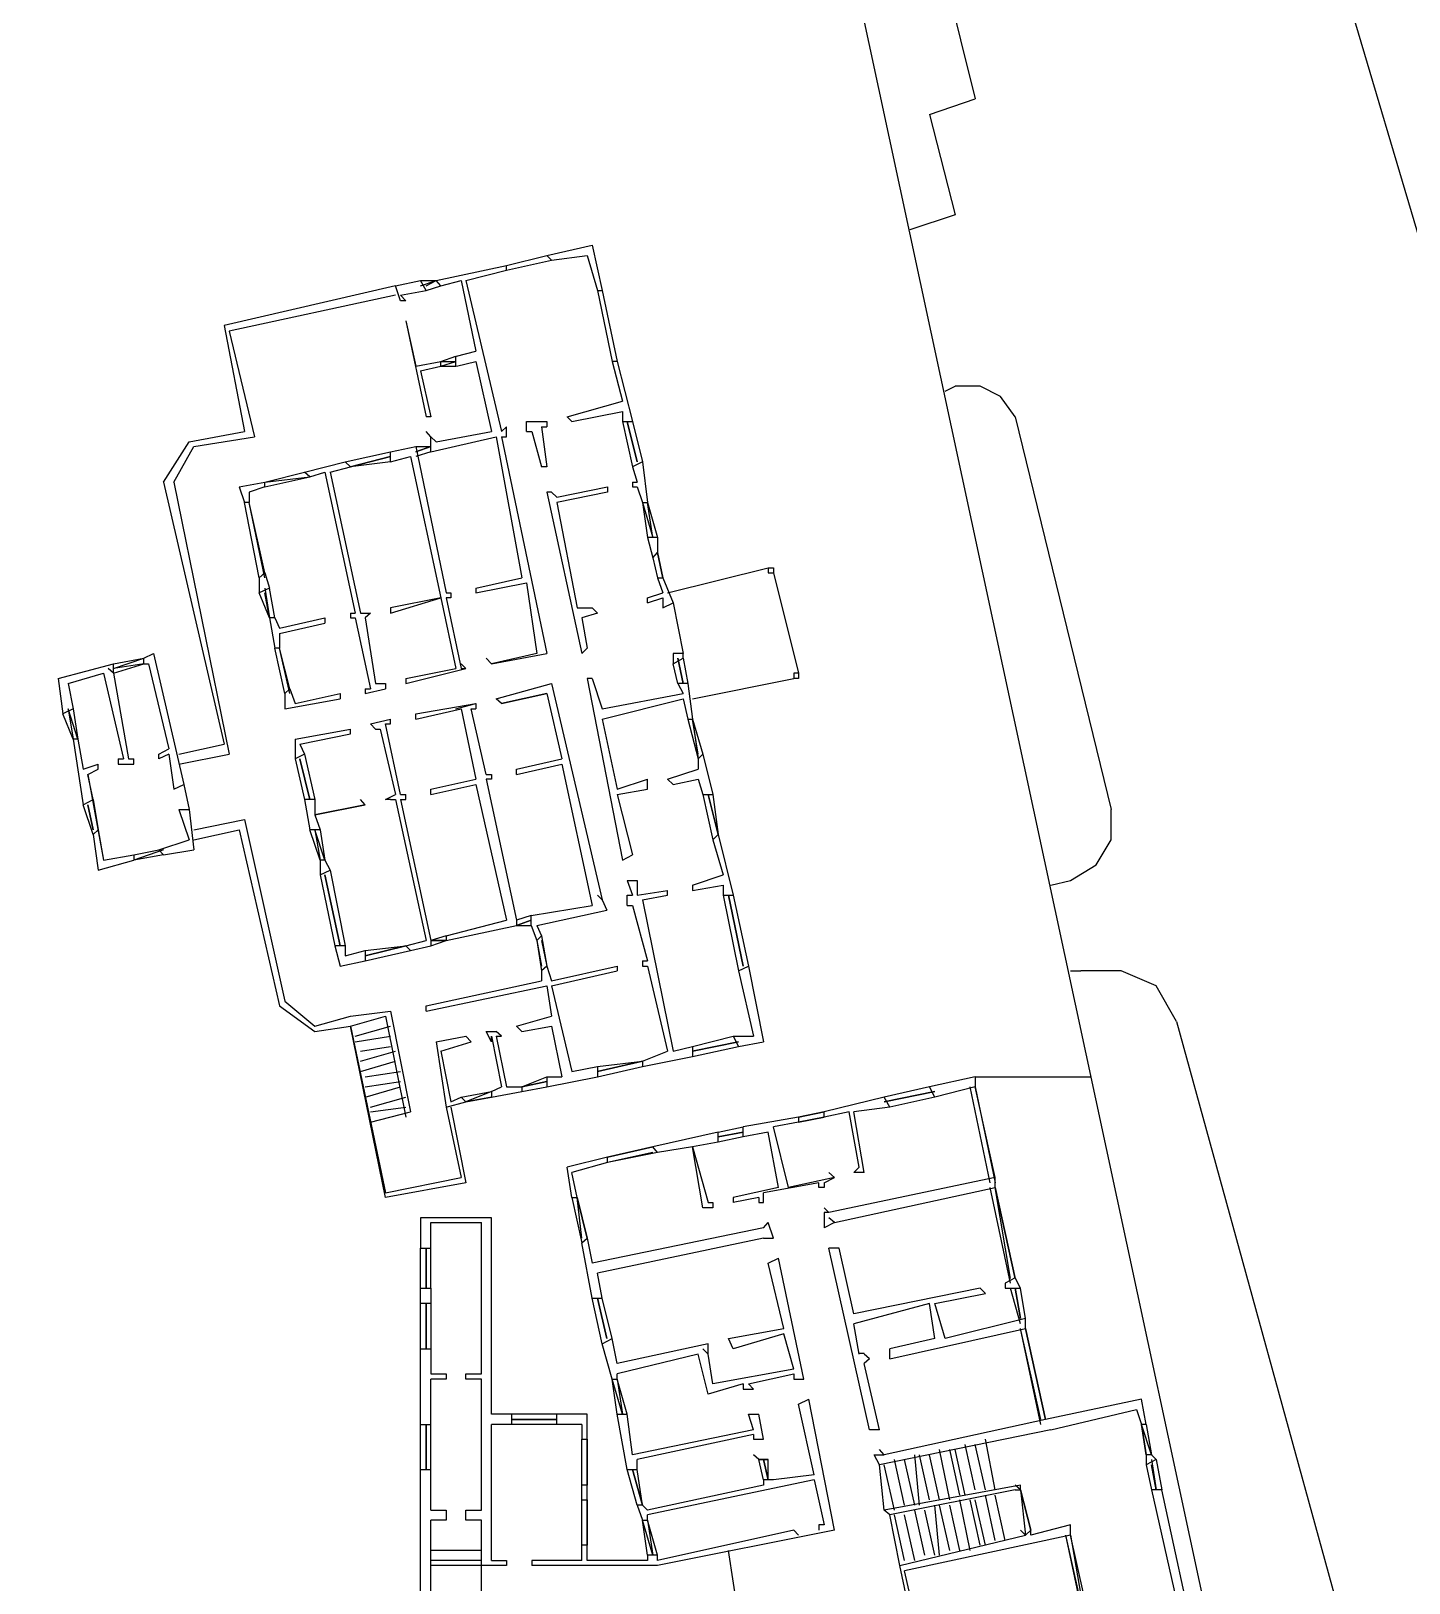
# Model space of a CAD drawing. Header units: millimetres. Extents: x -518.8 to -461.2, y 3.5 to 44.2.
# Drawn here: x -475.185 to -473.444, y 14.613 to 16.574 of the extents above; entities that cross this region are included whole.
import ezdxf

# ---------------------------------------------------------------- set-up
doc = ezdxf.new("R2010")
doc.units = ezdxf.units.MM
doc.header["$MEASUREMENT"] = 0
doc.layers.add('8', color=8, linetype='Continuous')

msp = doc.modelspace()

# ---------------------------------------------------------------- linework, layer by layer
at = {"layer": '8'}
for points in [[(-474.1196, 18.633), (-472.7188, 13.9097)], [(-480.8421, 15.7112), (-474.291, 17.6909), (-474.291, 17.6909), (-473.9918, 16.4879)], [(-480.8354, 15.6729), (-474.3489, 17.5954), (-474.3489, 17.5954), (-473.5782, 14.0052)], [(-474.0496, 16.4684), (-473.9918, 16.4879)], [(-474.0496, 16.4684), (-474.0173, 16.3413), (-474.0173, 16.3413), (-474.0745, 16.3225)], [(-474.5331, 16.2902), (-474.476, 16.303)], [(-474.476, 16.303), (-474.4632, 16.2458)], [(-474.673, 16.2586), (-474.5842, 16.2774)], [(-474.6354, 16.2586), (-474.5842, 16.2714), (-474.5842, 16.2714), (-474.5842, 16.2774)], [(-474.5842, 16.2774), (-474.5331, 16.2902)], [(-474.5842, 16.2774), (-474.5331, 16.2902)], [(-474.5842, 16.2714), (-474.5271, 16.2842)], [(-474.5842, 16.2714), (-474.5271, 16.2842)], [(-474.5271, 16.2842), (-474.5331, 16.2902)], [(-474.5271, 16.2842), (-474.482, 16.2902)], [(-474.482, 16.2902), (-474.4692, 16.2458), (-474.4692, 16.2458), (-474.4632, 16.2458), (-474.4632, 16.2458), (-474.4444, 16.1563), (-474.4444, 16.1563), (-474.4504, 16.1563)], [(-474.7241, 16.2518), (-474.6925, 16.2586)], [(-474.6925, 16.2518), (-474.673, 16.2586)], [(-474.6925, 16.2586), (-474.673, 16.2586)], [(-474.6857, 16.2458), (-474.6925, 16.2586)], [(-474.6857, 16.2518), (-474.673, 16.2586)], [(-474.6669, 16.2518), (-474.673, 16.2586)], [(-474.6669, 16.2518), (-474.6414, 16.2586)], [(-474.6414, 16.2586), (-474.6226, 16.1691)], [(-474.6354, 16.2586), (-474.5902, 16.0676)], [(-474.7181, 16.233), (-474.7241, 16.2518), (-474.7241, 16.2518), (-474.9406, 16.2015)], [(-474.7241, 16.2398), (-474.9346, 16.1947)], [(-474.7181, 16.2398), (-474.6857, 16.2458)], [(-474.7181, 16.2398), (-474.7113, 16.233)], [(-474.6857, 16.2458), (-474.6669, 16.2518)], [(-474.4692, 16.2458), (-474.4504, 16.1563)], [(-474.4692, 16.2458), (-474.4504, 16.1563)], [(-474.4632, 16.2458), (-474.4444, 16.1563)], [(-474.7113, 16.233), (-474.7181, 16.233)], [(-474.9406, 16.2015), (-474.9151, 16.0676)], [(-474.9346, 16.1947), (-474.9023, 16.0609)], [(-474.7113, 16.2075), (-474.6857, 16.0864)], [(-474.7113, 16.2075), (-474.7113, 16.2075), (-474.7113, 16.2075), (-474.6985, 16.1503)], [(-474.6985, 16.1503), (-474.6669, 16.1563)], [(-474.6669, 16.1563), (-474.6481, 16.1631)], [(-474.6669, 16.1503), (-474.6481, 16.1563)], [(-474.6669, 16.1563), (-474.6481, 16.1563)], [(-474.6669, 16.1503), (-474.6669, 16.1563)], [(-474.6481, 16.1503), (-474.6481, 16.1631)], [(-474.6474, 16.1631), (-474.6226, 16.1691)], [(-474.6474, 16.1503), (-474.6226, 16.1563)], [(-474.6226, 16.1563), (-474.603, 16.0676)], [(-474.4504, 16.1563), (-474.4376, 16.106)], [(-474.4444, 16.1563), (-474.4248, 16.0804)], [(-474.6925, 16.1443), (-474.6669, 16.1503)], [(-474.6925, 16.1443), (-474.6797, 16.0864)], [(-474.6669, 16.1503), (-474.6481, 16.1503)], [(-474.0301, 16.1188), (-474.0173, 16.1248)], [(-473.9414, 16.0864), (-473.9602, 16.112), (-473.9857, 16.1248), (-474.0173, 16.1248)], [(-474.5075, 16.0864), (-474.4376, 16.106)], [(-474.6797, 16.0864), (-474.6857, 16.0864)], [(-474.5587, 16.0804), (-474.5331, 16.0804)], [(-474.5587, 16.0676), (-474.5587, 16.0804)], [(-474.5331, 16.0804), (-474.5331, 16.0736)], [(-474.5075, 16.0864), (-474.5015, 16.0804)], [(-474.5015, 16.0804), (-474.4376, 16.0932)], [(-474.4376, 16.0932), (-474.4376, 16.0804)], [(-474.4376, 16.0804), (-474.4248, 16.0233)], [(-474.4376, 16.0804), (-474.4248, 16.0804)], [(-474.4316, 16.0804), (-474.4188, 16.0293), (-474.4188, 16.0293), (-474.4316, 16.0804)], [(-474.4248, 16.0804), (-474.4121, 16.0293)], [(-473.9414, 16.0864), (-473.8203, 15.5902)], [(-475.0173, 16.0037), (-474.985, 16.0548), (-474.985, 16.0548), (-474.9151, 16.0676)], [(-475.0045, 16.0037), (-474.979, 16.0488), (-474.979, 16.0488), (-474.9023, 16.0609)], [(-474.6797, 16.0609), (-474.6857, 16.0676)], [(-474.6797, 16.0421), (-474.6797, 16.0609), (-474.6797, 16.0609), (-474.673, 16.0548)], [(-474.6797, 16.0421), (-474.597, 16.0609)], [(-474.673, 16.0548), (-474.603, 16.0676)], [(-474.597, 16.0609), (-474.5647, 15.8827)], [(-474.5902, 16.0676), (-474.5842, 16.0736)], [(-474.5902, 16.0609), (-474.5331, 15.7872)], [(-474.5902, 16.0609), (-474.5842, 16.0609)], [(-474.5842, 16.0609), (-474.5842, 16.0736)], [(-474.5587, 16.0676), (-474.5519, 16.0676), (-474.5399, 16.0233)], [(-474.5399, 16.0736), (-474.5331, 16.0736)], [(-474.5399, 16.0736), (-474.5331, 16.0233)], [(-474.788, 16.0293), (-474.7308, 16.0421)], [(-474.7308, 16.0421), (-474.6985, 16.0488)], [(-474.7308, 16.0293), (-474.7308, 16.0421)], [(-474.6985, 16.0488), (-474.6602, 15.8639)], [(-474.6985, 16.0421), (-474.6797, 16.0488), (-474.6985, 16.0421)], [(-474.6985, 16.0488), (-474.6797, 16.0488)], [(-474.6797, 16.0421), (-474.6985, 16.036)], [(-474.8391, 16.0165), (-474.788, 16.0293)], [(-474.8068, 16.0165), (-474.7812, 16.0233)], [(-474.7812, 16.0233), (-474.788, 16.0293)], [(-474.7308, 16.036), (-474.7812, 16.0233)], [(-474.7812, 16.0233), (-474.7308, 16.036)], [(-474.7308, 16.0293), (-474.7812, 16.0233)], [(-474.7308, 16.0293), (-474.7053, 16.036)], [(-474.7053, 16.036), (-474.6669, 15.8578)], [(-474.5331, 16.0233), (-474.5399, 16.0233)], [(-474.4121, 16.0293), (-474.4248, 16.0233), (-474.4248, 16.0233), (-474.4188, 16.0037)], [(-474.4121, 16.0293), (-474.406, 15.9782)], [(-475.0173, 16.0037), (-474.9406, 15.6729)], [(-475.0045, 16.0037), (-474.9346, 15.6601)], [(-474.9218, 15.9977), (-474.8895, 16.0037)], [(-474.8895, 16.0037), (-474.8391, 16.0165)], [(-474.8895, 16.0037), (-474.8391, 16.0165)], [(-474.8895, 16.0037), (-474.8324, 16.0105)], [(-474.8895, 15.9977), (-474.8324, 16.0105)], [(-474.8895, 15.9977), (-474.8895, 16.0037)], [(-474.8324, 16.0105), (-474.8391, 16.0165)], [(-474.8324, 16.0105), (-474.8136, 16.0165)], [(-474.8136, 16.0165), (-474.7752, 15.8383)], [(-474.8068, 16.0165), (-474.7684, 15.8383)], [(-474.4248, 16.0037), (-474.4188, 16.0037)], [(-474.4248, 16.0037), (-474.4248, 15.9977)], [(-474.9218, 15.9977), (-474.9151, 15.9782)], [(-474.8895, 15.9977), (-474.909, 15.9909), (-474.909, 15.9909), (-474.909, 15.9782)], [(-474.5331, 15.9909), (-474.4887, 15.7872)], [(-474.5271, 15.9909), (-474.5331, 15.9909)], [(-474.5271, 15.9909), (-474.5203, 15.9849)], [(-474.5203, 15.9849), (-474.4564, 15.9977)], [(-474.4564, 15.9909), (-474.5203, 15.9782), (-474.5203, 15.9782), (-474.4948, 15.8451)], [(-474.4564, 15.9977), (-474.4564, 15.9909)], [(-474.4248, 15.9977), (-474.4188, 15.9977)], [(-474.4188, 15.9977), (-474.4121, 15.9782)], [(-474.8963, 15.8827), (-474.9151, 15.9782)], [(-474.8963, 15.8827), (-474.9151, 15.9782)], [(-474.909, 15.9782), (-474.9151, 15.9782)], [(-474.8895, 15.8827), (-474.909, 15.9782)], [(-474.8895, 15.8894), (-474.909, 15.9782)], [(-474.4121, 15.9782), (-474.3993, 15.9338), (-474.3993, 15.9338), (-474.406, 15.9782)], [(-474.4121, 15.9782), (-474.406, 15.9338)], [(-474.4121, 15.9782), (-474.406, 15.9782), (-474.406, 15.9782), (-474.3933, 15.9338), (-474.3933, 15.9338), (-474.406, 15.9338)], [(-474.406, 15.9338), (-474.3993, 15.9082)], [(-474.3933, 15.9338), (-474.3933, 15.915)], [(-474.3993, 15.9082), (-474.3933, 15.915)], [(-474.3993, 15.9082), (-474.3933, 15.8827)], [(-474.3933, 15.915), (-474.3865, 15.8827), (-474.3865, 15.8827), (-474.3933, 15.915)], [(-474.3933, 15.915), (-474.3865, 15.8827), (-474.3737, 15.8511)], [(-474.8895, 15.8894), (-474.8963, 15.8827)], [(-474.8963, 15.8827), (-474.8963, 15.8639)], [(-474.8895, 15.8894), (-474.8835, 15.8699)], [(-474.6226, 15.8699), (-474.5647, 15.8827)], [(-474.3933, 15.8827), (-474.3865, 15.8639)], [(-474.3933, 15.8827), (-474.3865, 15.8827)], [(-474.3805, 15.8639), (-474.2534, 15.8954), (-474.2534, 15.8954), (-474.2534, 15.8894), (-474.2534, 15.8894), (-474.2466, 15.8894), (-474.2466, 15.8894), (-474.2151, 15.7624)], [(-474.2534, 15.8954), (-474.2466, 15.8954), (-474.2466, 15.8894)], [(-474.8895, 15.8699), (-474.8835, 15.8323), (-474.8835, 15.8323), (-474.8963, 15.8639)], [(-474.8835, 15.8699), (-474.8963, 15.8639)], [(-474.8835, 15.8323), (-474.8895, 15.8639)], [(-474.8767, 15.8323), (-474.8835, 15.8699)], [(-474.6602, 15.8639), (-474.6542, 15.8639)], [(-474.6542, 15.8639), (-474.6542, 15.8578)], [(-474.6226, 15.8639), (-474.5587, 15.8766)], [(-474.6226, 15.8699), (-474.6226, 15.8639)], [(-474.5587, 15.8766), (-474.5459, 15.7872)], [(-474.406, 15.8578), (-474.3865, 15.8639)], [(-474.7308, 15.8383), (-474.6669, 15.8578), (-474.6669, 15.8578), (-474.7308, 15.8451), (-474.7308, 15.8451), (-474.7308, 15.8383)], [(-474.6669, 15.8578), (-474.6481, 15.7684)], [(-474.6542, 15.8578), (-474.6602, 15.8578), (-474.6602, 15.8578), (-474.6414, 15.7684), (-474.6414, 15.7684), (-474.6354, 15.7684)], [(-474.4948, 15.8451), (-474.476, 15.8451)], [(-474.4692, 15.8383), (-474.476, 15.8451)], [(-474.406, 15.8511), (-474.3865, 15.8578)], [(-474.406, 15.8511), (-474.406, 15.8578)], [(-474.3865, 15.8578), (-474.3865, 15.8451)], [(-474.3865, 15.8451), (-474.3737, 15.8511)], [(-474.3737, 15.8511), (-474.3609, 15.7872)], [(-474.8835, 15.8323), (-474.8767, 15.7939)], [(-474.8767, 15.8323), (-474.8835, 15.8323)], [(-474.8767, 15.8323), (-474.8707, 15.8195)], [(-474.8707, 15.8195), (-474.8136, 15.8323)], [(-474.8707, 15.8127), (-474.8136, 15.8255)], [(-474.8136, 15.8323), (-474.8136, 15.8255)], [(-474.7812, 15.8383), (-474.7752, 15.8383)], [(-474.7812, 15.8383), (-474.7812, 15.8323), (-474.7812, 15.8323), (-474.7752, 15.8323)], [(-474.7752, 15.8323), (-474.7557, 15.7428)], [(-474.7684, 15.8383), (-474.7624, 15.8383)], [(-474.7624, 15.8383), (-474.7557, 15.8383)], [(-474.7557, 15.8383), (-474.7624, 15.8323), (-474.7624, 15.8323), (-474.7496, 15.7496)], [(-474.4692, 15.8383), (-474.4887, 15.8323), (-474.4887, 15.8323), (-474.482, 15.7939)], [(-474.8707, 15.8127), (-474.8707, 15.7939)], [(-475.0805, 15.7744), (-475.0421, 15.7812), (-475.0421, 15.7812), (-475.0301, 15.7872)], [(-475.0301, 15.7872), (-474.9918, 15.6218)], [(-474.8639, 15.7368), (-474.8767, 15.7939)], [(-474.8639, 15.7368), (-474.8767, 15.7939)], [(-474.8707, 15.7939), (-474.8767, 15.7939)], [(-474.8579, 15.7428), (-474.8707, 15.7939)], [(-474.8579, 15.7368), (-474.8707, 15.7939)], [(-474.5459, 15.7872), (-474.603, 15.7744), (-474.603, 15.7744), (-474.5331, 15.7872)], [(-474.482, 15.7939), (-474.4887, 15.7872)], [(-474.3609, 15.7812), (-474.3549, 15.7496), (-474.3549, 15.7496), (-474.3677, 15.7496), (-474.3737, 15.7744), (-474.3737, 15.7744), (-474.3609, 15.7812), (-474.3609, 15.7812), (-474.3609, 15.7872)], [(-474.3609, 15.7872), (-474.3737, 15.7872), (-474.3737, 15.7872), (-474.3737, 15.7744)], [(-475.1504, 15.7556), (-475.0805, 15.7744)], [(-475.0805, 15.7624), (-475.0872, 15.7684)], [(-475.0805, 15.7624), (-475.0421, 15.7744), (-475.0421, 15.7744), (-475.0805, 15.7684), (-475.0421, 15.7812)], [(-475.0805, 15.7624), (-475.0805, 15.7744)], [(-475.0421, 15.7744), (-475.0421, 15.7812)], [(-475.0421, 15.7744), (-475.0361, 15.7744)], [(-475.0361, 15.7744), (-475.0105, 15.6669)], [(-474.7113, 15.7496), (-474.6354, 15.7684)], [(-474.7113, 15.7556), (-474.6481, 15.7684)], [(-474.6354, 15.7684), (-474.6414, 15.7744)], [(-474.603, 15.7744), (-474.6098, 15.7812)], [(-474.3677, 15.7812), (-474.3609, 15.7496), (-474.3609, 15.7496), (-474.3677, 15.7812)], [(-475.1504, 15.7556), (-475.1444, 15.7112)], [(-475.1376, 15.7496), (-475.0933, 15.7624)], [(-475.1376, 15.7496), (-475.1316, 15.7172)], [(-475.0933, 15.7624), (-475.0677, 15.6541)], [(-475.0805, 15.7624), (-475.0617, 15.6541)], [(-474.7496, 15.7496), (-474.7369, 15.7496)], [(-474.7369, 15.7496), (-474.7369, 15.7428)], [(-474.7113, 15.7556), (-474.7113, 15.7496)], [(-474.597, 15.73), (-474.5271, 15.7496), (-474.4632, 15.4759)], [(-474.482, 15.7556), (-474.4376, 15.5263)], [(-474.476, 15.7556), (-474.482, 15.7556)], [(-474.476, 15.7556), (-474.4632, 15.7172)], [(-474.3677, 15.7496), (-474.3609, 15.7368)], [(-474.3549, 15.7496), (-474.3489, 15.7045)], [(-474.3489, 15.73), (-474.2211, 15.7556)], [(-474.2151, 15.7624), (-474.2151, 15.7556), (-474.2151, 15.7556), (-474.2211, 15.7556)], [(-474.2151, 15.7624), (-474.2211, 15.7624), (-474.2211, 15.7624), (-474.2211, 15.7556)], [(-474.8579, 15.7428), (-474.8639, 15.7368), (-474.8639, 15.7368), (-474.8639, 15.7172)], [(-474.8639, 15.7172), (-474.794, 15.73)], [(-474.8579, 15.7428), (-474.8511, 15.724)], [(-474.8511, 15.724), (-474.794, 15.7368)], [(-474.794, 15.7368), (-474.794, 15.73)], [(-474.7624, 15.7428), (-474.7624, 15.7368), (-474.7624, 15.7368), (-474.7369, 15.7428)], [(-474.7624, 15.7428), (-474.7557, 15.7428)], [(-474.6985, 15.7112), (-474.6226, 15.724)], [(-474.6481, 15.7172), (-474.6226, 15.724), (-474.6226, 15.724), (-474.6226, 15.7172)], [(-474.5902, 15.724), (-474.597, 15.73)], [(-474.5902, 15.724), (-474.5331, 15.7368), (-474.5331, 15.7368), (-474.5902, 15.724)], [(-474.5331, 15.7368), (-474.5143, 15.6541)], [(-474.4632, 15.7172), (-474.3609, 15.7368)], [(-474.4632, 15.7045), (-474.3609, 15.73)], [(-474.3609, 15.73), (-474.3549, 15.7045)], [(-475.1316, 15.7172), (-475.1256, 15.6789), (-475.1256, 15.6789), (-475.1376, 15.7172), (-475.1316, 15.6789), (-475.1316, 15.6789), (-475.1444, 15.7112)], [(-475.1316, 15.7172), (-475.1444, 15.7112)], [(-474.7557, 15.6985), (-474.7308, 15.7045)], [(-474.7308, 15.6985), (-474.7308, 15.7045)], [(-474.6985, 15.7045), (-474.6414, 15.7172)], [(-474.6985, 15.7045), (-474.6985, 15.7112)], [(-474.6414, 15.7172), (-474.6226, 15.6285)], [(-474.6286, 15.7172), (-474.6226, 15.7172)], [(-474.6098, 15.6345), (-474.6286, 15.7172), (-474.6286, 15.7172), (-474.6226, 15.7172)], [(-474.4632, 15.7045), (-474.4444, 15.6157)], [(-474.3549, 15.7045), (-474.3421, 15.6541)], [(-474.3549, 15.7045), (-474.3489, 15.7045)], [(-474.3421, 15.6601), (-474.3489, 15.7045), (-474.3489, 15.7045), (-474.3361, 15.6601)], [(-474.3489, 15.7045), (-474.3421, 15.6541), (-474.3421, 15.6413)], [(-474.8511, 15.6789), (-474.7812, 15.6917)], [(-474.8451, 15.6729), (-474.7812, 15.6857)], [(-474.7812, 15.6857), (-474.7812, 15.6917)], [(-474.7496, 15.6917), (-474.7557, 15.6985)], [(-474.7496, 15.6917), (-474.7436, 15.6917)], [(-474.7436, 15.6917), (-474.7241, 15.609)], [(-474.7181, 15.609), (-474.7369, 15.6985), (-474.7369, 15.6985), (-474.7308, 15.6985)], [(-475.1256, 15.6789), (-475.1316, 15.6789), (-475.1316, 15.6789), (-475.1188, 15.5962)], [(-475.1256, 15.6789), (-475.1188, 15.6413)], [(-475.0105, 15.6601), (-475.0233, 15.6541), (-475.0233, 15.6541), (-475.0233, 15.6601), (-475.0233, 15.6601), (-475.0105, 15.6669)], [(-474.9978, 15.6601), (-474.9406, 15.6729)], [(-474.8511, 15.6789), (-474.8511, 15.6541)], [(-474.8451, 15.6729), (-474.8391, 15.6601)], [(-475.1188, 15.6413), (-475.1, 15.6473)], [(-475.1, 15.6413), (-475.1, 15.6473)], [(-475.0745, 15.6541), (-475.0677, 15.6541)], [(-475.0745, 15.6541), (-475.0745, 15.6473), (-475.0745, 15.6473), (-475.0549, 15.6473)], [(-475.0617, 15.6541), (-475.0549, 15.6541)], [(-475.0549, 15.6473), (-475.0549, 15.6541)], [(-475.0105, 15.6601), (-475.0045, 15.6157)], [(-474.9978, 15.6473), (-474.9346, 15.6601)], [(-474.8391, 15.6601), (-474.8511, 15.6541)], [(-474.8511, 15.6541), (-474.8391, 15.603)], [(-474.8451, 15.6541), (-474.8324, 15.603), (-474.8324, 15.603), (-474.8451, 15.6541)], [(-474.8391, 15.6601), (-474.8263, 15.603), (-474.8263, 15.5834)], [(-474.5714, 15.6413), (-474.5143, 15.6541)], [(-474.5714, 15.6345), (-474.5143, 15.6473)], [(-474.5143, 15.6473), (-474.476, 15.4691)], [(-474.3421, 15.6541), (-474.3361, 15.6601)], [(-474.3361, 15.6601), (-474.3233, 15.609)], [(-475.106, 15.603), (-475.1128, 15.6345), (-475.1128, 15.6345), (-475.1, 15.6413)], [(-475.1128, 15.6345), (-475.0933, 15.5263)], [(-474.6797, 15.6157), (-474.6226, 15.6285)], [(-474.6098, 15.6345), (-474.603, 15.6345), (-474.603, 15.6345), (-474.603, 15.6285), (-474.603, 15.6285), (-474.6098, 15.6285)], [(-474.6098, 15.6285), (-474.5714, 15.4503)], [(-474.5714, 15.6345), (-474.5714, 15.6413)], [(-474.4444, 15.6157), (-474.406, 15.6285)], [(-474.406, 15.6157), (-474.406, 15.6285)], [(-474.3805, 15.6285), (-474.3421, 15.6413)], [(-474.3737, 15.6218), (-474.3805, 15.6285)], [(-474.3737, 15.6218), (-474.3421, 15.6285), (-474.3361, 15.609)], [(-475.0045, 15.6157), (-474.9918, 15.6218)], [(-474.9918, 15.6218), (-474.985, 15.5902)], [(-474.7369, 15.603), (-474.7241, 15.609)], [(-474.7181, 15.609), (-474.7113, 15.609)], [(-474.7113, 15.603), (-474.7113, 15.609)], [(-474.6797, 15.609), (-474.6226, 15.6218)], [(-474.6797, 15.609), (-474.6797, 15.6157)], [(-474.6226, 15.6218), (-474.5842, 15.4503)], [(-474.4444, 15.609), (-474.406, 15.6157)], [(-474.4444, 15.609), (-474.4248, 15.533)], [(-474.3361, 15.609), (-474.3233, 15.5518)], [(-474.3361, 15.609), (-474.3233, 15.609)], [(-474.3293, 15.609), (-474.3166, 15.5586), (-474.3166, 15.5586), (-474.3293, 15.609)], [(-474.3233, 15.609), (-474.3166, 15.5586)], [(-475.1, 15.5646), (-475.106, 15.5586), (-475.106, 15.5586), (-475.1188, 15.5962), (-475.106, 15.603), (-475.106, 15.603), (-475.1, 15.5646)], [(-475.1128, 15.5962), (-475.106, 15.5646), (-475.1128, 15.5962)], [(-474.9978, 15.5902), (-474.985, 15.5518)], [(-474.9978, 15.5902), (-474.985, 15.5902)], [(-474.985, 15.5902), (-474.979, 15.5391)], [(-474.8391, 15.603), (-474.8324, 15.5646)], [(-474.8263, 15.603), (-474.8391, 15.603)], [(-474.8263, 15.5834), (-474.7624, 15.5962), (-474.7624, 15.5962), (-474.8263, 15.5834)], [(-474.7624, 15.5962), (-474.7684, 15.603)], [(-474.7308, 15.603), (-474.7369, 15.603)], [(-474.7308, 15.603), (-474.7241, 15.603)], [(-474.7241, 15.603), (-474.6857, 15.4248)], [(-474.7181, 15.603), (-474.6797, 15.4248)], [(-474.7181, 15.603), (-474.7113, 15.603)], [(-473.8963, 15.4947), (-473.8714, 15.5007), (-473.8714, 15.5007), (-473.8391, 15.5203), (-473.8203, 15.5518), (-473.8203, 15.5902)], [(-474.979, 15.5646), (-474.9151, 15.5774)], [(-474.9151, 15.5774), (-474.8639, 15.3481)], [(-474.8263, 15.5834), (-474.8196, 15.5646)], [(-475.106, 15.5586), (-475.1, 15.5135)], [(-475.1, 15.5646), (-475.0933, 15.5263)], [(-475.0549, 15.533), (-475.0233, 15.5391), (-475.0233, 15.5391), (-474.985, 15.5518)], [(-474.979, 15.5518), (-474.9218, 15.5646)], [(-474.9218, 15.5646), (-474.8707, 15.3421)], [(-474.8196, 15.5646), (-474.8136, 15.5263), (-474.8136, 15.5263), (-474.8263, 15.5646), (-474.8263, 15.5646), (-474.8196, 15.5263), (-474.8196, 15.5263), (-474.8324, 15.5646)], [(-474.8196, 15.5646), (-474.8324, 15.5646)], [(-474.3166, 15.5586), (-474.3233, 15.5518), (-474.3233, 15.5518), (-474.3105, 15.5075)], [(-474.3166, 15.5586), (-474.2978, 15.4819)], [(-475.0933, 15.5263), (-475.0549, 15.533)], [(-475.0549, 15.533), (-475.0233, 15.5391)], [(-475.0173, 15.5391), (-475.0549, 15.5263)], [(-475.0549, 15.533), (-475.0549, 15.5263)], [(-475.0173, 15.533), (-475.0549, 15.5263)], [(-475.0233, 15.5391), (-475.0173, 15.533)], [(-475.0173, 15.533), (-474.979, 15.5391)], [(-474.4376, 15.5263), (-474.4248, 15.533)], [(-475.1, 15.5135), (-475.0549, 15.5263)], [(-474.8136, 15.5263), (-474.8196, 15.5263), (-474.8196, 15.5263), (-474.8196, 15.5075), (-474.8196, 15.5075), (-474.8068, 15.5135)], [(-474.8136, 15.5263), (-474.8068, 15.5135)], [(-474.8068, 15.5135), (-474.788, 15.418)], [(-474.8196, 15.5075), (-474.8008, 15.418)], [(-474.8136, 15.5075), (-474.794, 15.418), (-474.794, 15.418), (-474.8136, 15.5075)], [(-474.4316, 15.5007), (-474.4248, 15.4819)], [(-474.4316, 15.5007), (-474.4188, 15.5007)], [(-474.4188, 15.5007), (-474.4188, 15.4819)], [(-474.3489, 15.4947), (-474.3105, 15.5075)], [(-474.3489, 15.4947), (-474.3489, 15.4879), (-474.3489, 15.4879), (-474.3105, 15.4947)], [(-474.3105, 15.4947), (-474.3105, 15.4819)], [(-474.5527, 15.4563), (-474.476, 15.4691)], [(-474.4632, 15.4759), (-474.4692, 15.4819)], [(-474.4632, 15.4759), (-474.4572, 15.4631)], [(-474.4316, 15.4691), (-474.4316, 15.4819), (-474.4316, 15.4819), (-474.4248, 15.4819)], [(-474.4316, 15.4691), (-474.4248, 15.4691), (-474.4248, 15.4691), (-474.406, 15.3992)], [(-474.4188, 15.4819), (-474.3805, 15.4879)], [(-474.4121, 15.4759), (-474.3805, 15.4819)], [(-474.4121, 15.4759), (-474.3737, 15.2849)], [(-474.3805, 15.4819), (-474.3805, 15.4879)], [(-474.3105, 15.4819), (-474.291, 15.3864)], [(-474.3105, 15.4819), (-474.2978, 15.4819)], [(-474.3038, 15.4819), (-474.285, 15.3924), (-474.285, 15.3924), (-474.3038, 15.4819)], [(-474.2978, 15.4819), (-474.2782, 15.3924)], [(-474.6602, 15.4308), (-474.5842, 15.4503)], [(-474.5527, 15.4436), (-474.5527, 15.4563), (-474.5527, 15.4563), (-474.5714, 15.4503), (-474.5714, 15.4503), (-474.5714, 15.4436)], [(-474.5714, 15.4436), (-474.5527, 15.4503), (-474.5714, 15.4436), (-474.5527, 15.4436)], [(-474.5459, 15.4436), (-474.4572, 15.4631)], [(-474.6602, 15.4308), (-474.6797, 15.4248)], [(-474.6602, 15.4308), (-474.6602, 15.4248), (-474.6602, 15.4248), (-474.5714, 15.4436)], [(-474.5527, 15.4436), (-474.5459, 15.4248)], [(-474.5459, 15.4436), (-474.5399, 15.4308)], [(-474.5459, 15.4248), (-474.5399, 15.4308), (-474.5399, 15.4308), (-474.5331, 15.3924), (-474.5271, 15.3736)], [(-474.8008, 15.418), (-474.794, 15.3924)], [(-474.788, 15.418), (-474.8008, 15.418)], [(-474.788, 15.418), (-474.788, 15.4052)], [(-474.788, 15.4052), (-474.7624, 15.412)], [(-474.7624, 15.4052), (-474.7113, 15.418), (-474.7113, 15.418), (-474.7624, 15.4052)], [(-474.7624, 15.412), (-474.7113, 15.418)], [(-474.7624, 15.3992), (-474.7053, 15.412)], [(-474.7624, 15.412), (-474.7624, 15.3992)], [(-474.7113, 15.418), (-474.6857, 15.4248)], [(-474.7113, 15.418), (-474.7053, 15.412)], [(-474.7053, 15.412), (-474.6797, 15.418)], [(-474.6797, 15.4248), (-474.6602, 15.4248), (-474.6797, 15.4248)], [(-474.6797, 15.418), (-474.6602, 15.4248)], [(-474.6797, 15.4248), (-474.6797, 15.418)], [(-474.5459, 15.4248), (-474.5399, 15.3924)], [(-474.5459, 15.4248), (-474.5399, 15.3864)], [(-474.5399, 15.4248), (-474.5331, 15.3924)], [(-474.794, 15.3924), (-474.7624, 15.3992)], [(-474.5331, 15.3924), (-474.5399, 15.3864)], [(-474.5271, 15.3736), (-474.4444, 15.3924)], [(-474.4444, 15.3924), (-474.4444, 15.3864)], [(-474.4121, 15.3992), (-474.406, 15.3992)], [(-474.4121, 15.3992), (-474.4121, 15.3924)], [(-474.4121, 15.3924), (-474.406, 15.3924)], [(-474.406, 15.3924), (-474.3805, 15.2849)], [(-474.291, 15.3864), (-474.2782, 15.3924)], [(-474.2782, 15.3924), (-474.2594, 15.2969)], [(-474.6857, 15.3421), (-474.5399, 15.3736)], [(-474.5399, 15.3864), (-474.5399, 15.3736)], [(-474.5271, 15.3676), (-474.4444, 15.3864)], [(-474.291, 15.3864), (-474.2722, 15.3037)], [(-473.8714, 15.3864), (-473.8587, 15.3864)], [(-473.7376, 15.3225), (-473.7632, 15.3676), (-473.8075, 15.3864), (-473.8587, 15.3864)], [(-474.6857, 15.3353), (-474.5331, 15.3676), (-474.5331, 15.3676), (-474.5271, 15.3293)], [(-474.5271, 15.3676), (-474.5015, 15.2594)], [(-474.8707, 15.3421), (-474.8263, 15.3097)], [(-474.8639, 15.3481), (-474.8263, 15.3165)], [(-474.7812, 15.3293), (-474.7308, 15.3353)], [(-474.7308, 15.3353), (-474.7053, 15.2082)], [(-474.6857, 15.3353), (-474.6857, 15.3421)], [(-474.8263, 15.3165), (-474.7812, 15.3293)], [(-474.8263, 15.3097), (-474.7812, 15.3165)], [(-474.7812, 15.3165), (-474.7369, 15.3293)], [(-474.7812, 15.3165), (-474.7369, 15.3293)], [(-474.6354, 15.1188), (-474.7369, 15.1), (-474.7369, 15.1), (-474.7812, 15.3165), (-474.7812, 15.3165), (-474.7369, 15.106), (-474.7369, 15.106), (-474.6414, 15.1255)], [(-474.7752, 15.3037), (-474.7308, 15.3165)], [(-474.7369, 15.3293), (-474.7113, 15.2015)], [(-474.5714, 15.3165), (-474.5271, 15.3293)], [(-474.5647, 15.3097), (-474.5714, 15.3165)], [(-474.5647, 15.3097), (-474.5271, 15.3165)], [(-474.5271, 15.3165), (-474.5143, 15.2526)], [(-473.7376, 15.3225), (-473.5083, 14.4887)], [(-474.7752, 15.2969), (-474.7308, 15.3037)], [(-474.673, 15.2969), (-474.6354, 15.3037)], [(-474.673, 15.2969), (-474.6602, 15.2142)], [(-474.6669, 15.2849), (-474.6286, 15.2969)], [(-474.6286, 15.2969), (-474.6354, 15.3037)], [(-474.6098, 15.3097), (-474.597, 15.3097)], [(-474.603, 15.2969), (-474.6098, 15.3097)], [(-474.603, 15.2969), (-474.603, 15.3037)], [(-474.603, 15.3037), (-474.5902, 15.2398)], [(-474.5902, 15.3037), (-474.597, 15.3097)], [(-474.597, 15.3037), (-474.5902, 15.3037)], [(-474.597, 15.3037), (-474.5842, 15.2398)], [(-474.3489, 15.2909), (-474.2978, 15.3037)], [(-474.3489, 15.2849), (-474.291, 15.2969), (-474.291, 15.2969), (-474.3489, 15.2849)], [(-474.2978, 15.3037), (-474.2722, 15.3037)], [(-474.2978, 15.3037), (-474.291, 15.2909)], [(-474.291, 15.2909), (-474.2594, 15.2969)], [(-474.7684, 15.2849), (-474.7308, 15.2909)], [(-474.7684, 15.2721), (-474.7241, 15.2849)], [(-474.6669, 15.2849), (-474.6542, 15.221)], [(-474.4692, 15.2654), (-474.4121, 15.2721), (-474.3805, 15.2849)], [(-474.4121, 15.2654), (-474.3489, 15.2782)], [(-474.3737, 15.2849), (-474.3489, 15.2909)], [(-474.3489, 15.2782), (-474.291, 15.2909)], [(-474.3489, 15.2909), (-474.3489, 15.2782)], [(-474.7684, 15.2594), (-474.7241, 15.2721)], [(-474.7624, 15.2526), (-474.7181, 15.2594)], [(-474.5015, 15.2594), (-474.4692, 15.2654)], [(-474.4692, 15.2594), (-474.4121, 15.2721), (-474.4121, 15.2721), (-474.4692, 15.2594)], [(-474.4692, 15.2526), (-474.4121, 15.2654)], [(-474.4692, 15.2654), (-474.4692, 15.2526)], [(-474.4121, 15.2721), (-474.4121, 15.2654)], [(-474.7624, 15.2398), (-474.7181, 15.2466)], [(-474.7624, 15.227), (-474.7181, 15.2398)], [(-474.6414, 15.227), (-474.603, 15.2338), (-474.603, 15.2338), (-474.6354, 15.221), (-474.6354, 15.221), (-474.603, 15.227), (-474.603, 15.227), (-474.6354, 15.221)], [(-474.603, 15.2338), (-474.5902, 15.2398)], [(-474.603, 15.227), (-474.5647, 15.2338)], [(-474.603, 15.2338), (-474.603, 15.227)], [(-474.5842, 15.2398), (-474.5647, 15.2398)], [(-474.5647, 15.2398), (-474.5331, 15.2526)], [(-474.5647, 15.2398), (-474.5331, 15.2466), (-474.5331, 15.2466), (-474.5647, 15.2398)], [(-474.5647, 15.2338), (-474.5331, 15.2398)], [(-474.5647, 15.2398), (-474.5647, 15.2338)], [(-474.5331, 15.2526), (-474.5143, 15.2526)], [(-474.5331, 15.2398), (-474.4692, 15.2526)], [(-474.5331, 15.2526), (-474.5331, 15.2398)], [(-474.0496, 15.2398), (-474.1068, 15.227), (-474.1068, 15.227), (-474.1827, 15.2082)], [(-474.1068, 15.221), (-474.0429, 15.2338)], [(-474.0429, 15.2338), (-474.1068, 15.221)], [(-473.9918, 15.2526), (-474.0496, 15.2398)], [(-474.0429, 15.227), (-474.0496, 15.2398)], [(-473.9918, 15.2526), (-473.9918, 15.2398), (-473.9918, 15.2398), (-474.0429, 15.227)], [(-473.973, 15.1188), (-473.9985, 15.2398)], [(-473.973, 15.1188), (-473.9985, 15.2398)], [(-473.9918, 15.2526), (-473.8459, 15.2526)], [(-473.9669, 15.1255), (-473.9918, 15.2398), (-473.9918, 15.2398), (-473.9669, 15.1188)], [(-474.7557, 15.2142), (-474.7113, 15.227)], [(-474.7557, 15.2082), (-474.7113, 15.2142)], [(-474.6602, 15.2142), (-474.6354, 15.221)], [(-474.6602, 15.2142), (-474.6414, 15.1255)], [(-474.6542, 15.221), (-474.6414, 15.227)], [(-474.6542, 15.2142), (-474.6354, 15.1188)], [(-474.6414, 15.227), (-474.6354, 15.221)], [(-474.0429, 15.227), (-474.1, 15.2142), (-474.1, 15.2142), (-474.1451, 15.2082)], [(-474.1, 15.2142), (-474.1068, 15.227)], [(-474.7557, 15.1954), (-474.7053, 15.2082)], [(-474.2151, 15.2015), (-474.285, 15.1894)], [(-474.2151, 15.2015), (-474.2151, 15.1954), (-474.2151, 15.1954), (-474.2466, 15.1894)], [(-474.1827, 15.2015), (-474.2151, 15.1954), (-474.2151, 15.1954), (-474.1827, 15.2015), (-474.1827, 15.2015), (-474.1827, 15.2082), (-474.1827, 15.2082), (-474.2151, 15.2015), (-474.2151, 15.2015), (-474.1827, 15.2082)], [(-474.1511, 15.2082), (-474.1827, 15.2015)], [(-474.1384, 15.1383), (-474.1511, 15.2082)], [(-474.1324, 15.1315), (-474.1451, 15.2082)], [(-474.3166, 15.1827), (-474.3993, 15.1639)], [(-474.2534, 15.1827), (-474.285, 15.1766), (-474.3166, 15.1699), (-474.3166, 15.1699), (-474.3489, 15.1639)], [(-474.3166, 15.1827), (-474.285, 15.1894)], [(-474.3166, 15.1766), (-474.285, 15.1827)], [(-474.285, 15.1827), (-474.3166, 15.1766)], [(-474.3166, 15.1699), (-474.3166, 15.1827)], [(-474.285, 15.1766), (-474.285, 15.1894)], [(-474.2406, 15.1127), (-474.2534, 15.1827)], [(-474.2278, 15.1127), (-474.2466, 15.1894)], [(-474.4564, 15.1511), (-474.3993, 15.1639), (-474.3993, 15.1639), (-474.4564, 15.1511), (-474.4564, 15.1511), (-474.5075, 15.1383)], [(-474.3993, 15.1571), (-474.4564, 15.1443), (-474.5015, 15.1315)], [(-474.3933, 15.1571), (-474.4564, 15.1443)], [(-474.3933, 15.1571), (-474.3993, 15.1639)], [(-474.3489, 15.1639), (-474.3933, 15.1571)], [(-474.3361, 15.0872), (-474.3489, 15.1639), (-474.3489, 15.1639), (-474.3293, 15.0939)], [(-474.5015, 15.1), (-474.5075, 15.1383)], [(-474.4564, 15.1443), (-474.4564, 15.1511)], [(-474.1324, 15.1315), (-474.1384, 15.1315), (-474.1384, 15.1315), (-474.1451, 15.1315), (-474.1384, 15.1383)], [(-474.5015, 15.1), (-474.4948, 15.1), (-474.5015, 15.1315)], [(-474.1895, 15.1188), (-474.2594, 15.106)], [(-474.1827, 15.1188), (-474.1699, 15.1255), (-474.1699, 15.1255), (-474.2278, 15.1127)], [(-474.1827, 15.1188), (-474.1827, 15.1127), (-474.1827, 15.1127), (-474.1895, 15.1127), (-474.1895, 15.1188)], [(-474.1699, 15.1255), (-474.1767, 15.1315)], [(-474.1699, 15.0684), (-473.9669, 15.1127), (-473.9669, 15.1127), (-473.9669, 15.1255), (-474.1767, 15.0812)], [(-474.5015, 15.1), (-474.4887, 15.0428), (-474.4887, 15.0428), (-474.482, 15.0488), (-474.482, 15.0488), (-474.476, 15.0172)], [(-474.482, 15.0488), (-474.4948, 15.1), (-474.4948, 15.1), (-474.482, 15.0488)], [(-474.4887, 15.0488), (-474.4948, 15.1)], [(-474.2406, 15.1127), (-474.2978, 15.1)], [(-474.2978, 15.1), (-474.2978, 15.0939)], [(-474.2654, 15.1), (-474.2978, 15.0939)], [(-474.2654, 15.1), (-474.2654, 15.0939), (-474.2654, 15.0939), (-474.2594, 15.0939), (-474.2594, 15.0939), (-474.2594, 15.106)], [(-473.9474, 14.9917), (-473.973, 15.1127)], [(-473.9414, 14.9977), (-473.9669, 15.1127), (-473.9669, 15.1127), (-473.9414, 14.9977)], [(-473.9474, 14.9977), (-473.9669, 15.1127)], [(-474.3293, 15.0939), (-474.3233, 15.0939), (-474.3233, 15.0939), (-474.3233, 15.0872), (-474.3233, 15.0872), (-474.3361, 15.0872)], [(-474.1767, 15.0812), (-474.1827, 15.0872)], [(-474.1767, 15.0812), (-474.1827, 15.0812), (-474.1827, 15.0812), (-474.1827, 15.0616)], [(-474.603, 15.0744), (-474.6925, 15.0744), (-474.6925, 15.0744), (-474.6925, 15.036), (-474.6925, 15.036), (-474.6797, 15.036), (-474.6797, 15.0684), (-474.6797, 15.0684), (-474.6158, 15.0684)], [(-474.6158, 14.8774), (-474.6158, 15.0684)], [(-474.603, 14.8263), (-474.603, 15.0744)], [(-474.2594, 15.0616), (-474.476, 15.0172)], [(-474.2594, 15.0616), (-474.2594, 15.0616), (-474.2534, 15.0684)], [(-474.2594, 15.0488), (-474.2594, 15.0488), (-474.2594, 15.0488), (-474.2466, 15.0488), (-474.2466, 15.0488), (-474.2534, 15.0684)], [(-474.1699, 15.0684), (-474.1827, 15.0616)], [(-474.1699, 15.0684), (-474.1767, 15.0744)], [(-474.476, 14.9729), (-474.4887, 15.0428)], [(-474.2594, 15.0488), (-474.4692, 15.0045)], [(-474.6925, 14.9857), (-474.6925, 15.036)], [(-474.6857, 14.9857), (-474.6857, 15.036), (-474.6857, 15.036), (-474.6857, 14.9857)], [(-474.6797, 14.9857), (-474.6797, 15.036)], [(-474.2534, 15.0172), (-474.2406, 15.0233)], [(-474.2083, 14.8706), (-474.2406, 15.0233)], [(-474.1256, 14.8067), (-474.1767, 15.036)], [(-474.1639, 15.036), (-474.1767, 15.036)], [(-474.1451, 14.9533), (-474.1639, 15.036)], [(-474.4632, 14.9729), (-474.4692, 15.0045)], [(-474.2339, 14.9345), (-474.2534, 15.0172)], [(-473.9414, 14.9985), (-473.9542, 14.9917), (-473.9542, 14.9917), (-473.9542, 14.9857), (-473.9346, 14.9857), (-473.9346, 14.9857), (-473.9414, 14.9985)], [(-474.6925, 14.9857), (-474.6797, 14.9857), (-474.6797, 14.9857), (-474.6797, 14.9661), (-474.6925, 14.9661), (-474.6925, 14.9661), (-474.6925, 14.9857)], [(-473.9857, 14.9857), (-474.1451, 14.9533)], [(-474.0429, 14.9661), (-473.979, 14.9789), (-473.979, 14.9789), (-473.9857, 14.9857)], [(-473.9346, 14.9406), (-473.9474, 14.9857)], [(-473.9346, 14.9473), (-473.9414, 14.9857), (-473.9414, 14.9857), (-473.9346, 14.9473)], [(-473.9286, 14.9473), (-473.9346, 14.9857)], [(-474.6925, 14.909), (-474.6925, 14.9661)], [(-474.6857, 14.909), (-474.6857, 14.9661), (-474.6857, 14.9661), (-474.6857, 14.909)], [(-474.6797, 14.9661), (-474.6797, 14.909), (-474.6797, 14.8774), (-474.6797, 14.8774), (-474.6602, 14.8774), (-474.6602, 14.8774), (-474.6602, 14.8706), (-474.6602, 14.8706), (-474.6797, 14.8706)], [(-474.476, 14.9729), (-474.4632, 14.9729)], [(-474.4632, 14.915), (-474.476, 14.9729)], [(-474.4572, 14.9218), (-474.4692, 14.9729), (-474.4692, 14.9729), (-474.4572, 14.9218)], [(-474.4504, 14.9218), (-474.4632, 14.9729)], [(-474.0496, 14.9661), (-474.1451, 14.9406)], [(-474.0429, 14.9218), (-474.0496, 14.9661)], [(-474.0301, 14.9218), (-474.0429, 14.9661)], [(-474.1384, 14.9022), (-474.1451, 14.9406)], [(-474.1, 14.8962), (-473.9286, 14.9345), (-473.9286, 14.9345), (-473.9286, 14.9473), (-474.0301, 14.9218)], [(-474.4632, 14.915), (-474.4504, 14.9218)], [(-474.4444, 14.8902), (-474.4504, 14.9218)], [(-474.2339, 14.9278), (-474.2978, 14.909), (-474.2978, 14.909), (-474.3038, 14.9218), (-474.3038, 14.9218), (-474.2339, 14.9345)], [(-474.2211, 14.8834), (-474.2339, 14.9278)], [(-474.0429, 14.9218), (-474.1, 14.909)], [(-473.909, 14.8135), (-473.9346, 14.9345)], [(-473.909, 14.8195), (-473.9346, 14.9345)], [(-473.903, 14.8195), (-473.9286, 14.9345), (-473.9286, 14.9345), (-473.903, 14.8195)], [(-474.6925, 14.8135), (-474.6925, 14.909)], [(-474.6925, 14.909), (-474.6797, 14.909)], [(-474.4504, 14.8706), (-474.4632, 14.915)], [(-474.3293, 14.915), (-474.4444, 14.8902)], [(-474.3421, 14.9022), (-474.4444, 14.8774)], [(-474.285, 14.8646), (-474.3293, 14.8518), (-474.3421, 14.9022)], [(-474.3293, 14.9022), (-474.3361, 14.909)], [(-474.3293, 14.9022), (-474.3293, 14.915)], [(-474.3233, 14.8646), (-474.3293, 14.9022)], [(-474.1324, 14.903), (-474.1384, 14.903)], [(-474.1256, 14.8962), (-474.1324, 14.9022)], [(-474.1, 14.8962), (-474.1, 14.909)], [(-474.2211, 14.8834), (-474.3233, 14.8646)], [(-474.1256, 14.8962), (-474.1324, 14.8902)], [(-474.1128, 14.8067), (-474.1324, 14.8902)], [(-474.6797, 14.8135), (-474.6797, 14.8706)], [(-474.6158, 14.8706), (-474.6354, 14.8706), (-474.6354, 14.8706), (-474.6354, 14.8774), (-474.6158, 14.8774)], [(-474.6158, 14.7052), (-474.6158, 14.8706)], [(-474.4504, 14.8706), (-474.4444, 14.8706), (-474.4444, 14.8774)], [(-474.4444, 14.8263), (-474.4504, 14.8706)], [(-474.4316, 14.8263), (-474.4444, 14.8706), (-474.4444, 14.8706), (-474.4376, 14.8263), (-474.4376, 14.8263), (-474.4504, 14.8706)], [(-474.285, 14.8646), (-474.285, 14.8578), (-474.285, 14.8578), (-474.2722, 14.8578), (-474.2782, 14.8646)], [(-474.2782, 14.8646), (-474.2211, 14.8774), (-474.2211, 14.8706), (-474.2211, 14.8706), (-474.2083, 14.8706)], [(-474.2151, 14.8391), (-474.2023, 14.8451)], [(-474.1699, 14.6797), (-474.2023, 14.8451)], [(-473.782, 14.8451), (-473.903, 14.8195)], [(-473.776, 14.8135), (-473.782, 14.8451)], [(-474.5203, 14.8263), (-474.5775, 14.8263), (-474.5775, 14.8263), (-474.603, 14.8263)], [(-474.5775, 14.8135), (-474.5775, 14.8263)], [(-474.482, 14.8263), (-474.5203, 14.8263)], [(-474.5203, 14.8135), (-474.5203, 14.8263)], [(-474.482, 14.7947), (-474.482, 14.8263)], [(-474.4316, 14.7563), (-474.4444, 14.8263)], [(-474.4444, 14.8263), (-474.4316, 14.8263)], [(-474.4248, 14.7751), (-474.4316, 14.8263)], [(-474.2722, 14.8067), (-474.2782, 14.8263)], [(-474.2782, 14.8263), (-474.2654, 14.8263)], [(-474.2594, 14.7947), (-474.2654, 14.8263)], [(-474.1955, 14.7496), (-474.2151, 14.8391)], [(-473.8963, 14.8067), (-473.788, 14.8323), (-473.788, 14.8323), (-473.782, 14.8135)], [(-474.6925, 14.8135), (-474.6797, 14.8135)], [(-474.6925, 14.7563), (-474.6925, 14.8135)], [(-474.6857, 14.7563), (-474.6857, 14.8135), (-474.6857, 14.8135), (-474.6857, 14.7563)], [(-474.6797, 14.7563), (-474.6797, 14.8135)], [(-474.5203, 14.8135), (-474.5775, 14.8135), (-474.5775, 14.8135), (-474.603, 14.8135)], [(-474.603, 14.6413), (-474.603, 14.8135)], [(-474.5203, 14.8195), (-474.5775, 14.8195), (-474.5203, 14.8195)], [(-474.4887, 14.8135), (-474.5203, 14.8135)], [(-474.4887, 14.8135), (-474.4887, 14.7947), (-474.4887, 14.7947), (-474.482, 14.7947), (-474.482, 14.7947), (-474.482, 14.7368), (-474.4887, 14.7368), (-474.4887, 14.7368), (-474.4887, 14.7947)], [(-474.2722, 14.8067), (-474.4248, 14.7751)], [(-474.1128, 14.8067), (-474.1256, 14.8067)], [(-473.8963, 14.8067), (-474.1128, 14.7624)], [(-473.903, 14.8195), (-474.1068, 14.7751)], [(-473.776, 14.8135), (-473.7692, 14.7751), (-473.7692, 14.7751), (-473.782, 14.8135), (-473.782, 14.8135), (-473.776, 14.7751), (-473.776, 14.7751), (-473.782, 14.8135)], [(-473.776, 14.8135), (-473.782, 14.8135)], [(-474.4887, 14.7368), (-474.4887, 14.7947)], [(-474.482, 14.7368), (-474.482, 14.7947)], [(-474.2722, 14.8007), (-474.4188, 14.7691)], [(-474.2722, 14.8007), (-474.2722, 14.7947), (-474.2722, 14.7947), (-474.2594, 14.7947)], [(-473.9918, 14.7308), (-474.0045, 14.7879)], [(-473.979, 14.7308), (-473.9918, 14.7879)], [(-473.9669, 14.7308), (-473.979, 14.7947)], [(-474.4316, 14.7563), (-474.4188, 14.7563), (-474.4188, 14.7691)], [(-474.2654, 14.7691), (-474.2722, 14.7751)], [(-474.2594, 14.7691), (-474.2654, 14.7691), (-474.2654, 14.7691), (-474.2534, 14.7691), (-474.2534, 14.7691), (-474.2594, 14.7691)], [(-474.2594, 14.7436), (-474.2654, 14.7691)], [(-474.2534, 14.7436), (-474.2594, 14.7691), (-474.2594, 14.7691), (-474.2534, 14.7436)], [(-474.2534, 14.7436), (-474.2534, 14.7691)], [(-474.1128, 14.7624), (-474.1196, 14.7751), (-474.1196, 14.7751), (-474.1068, 14.7751)], [(-474.1068, 14.7751), (-474.1128, 14.7819)], [(-474.0812, 14.7112), (-474.094, 14.7691)], [(-474.0684, 14.7112), (-474.0812, 14.7691)], [(-474.0624, 14.7112), (-474.0684, 14.7751)], [(-474.0496, 14.718), (-474.0624, 14.7751)], [(-474.0369, 14.718), (-474.0496, 14.7751)], [(-474.0241, 14.718), (-474.0369, 14.7819)], [(-474.0113, 14.724), (-474.0241, 14.7819)], [(-474.0045, 14.724), (-474.0173, 14.7819)], [(-473.776, 14.7751), (-473.776, 14.7624)], [(-473.7692, 14.7751), (-473.776, 14.7751)], [(-473.7632, 14.7691), (-473.776, 14.7624)], [(-473.7632, 14.7691), (-473.7692, 14.7751)], [(-473.7692, 14.7691), (-473.7632, 14.7308), (-473.7632, 14.7308), (-473.7692, 14.7624)], [(-473.7632, 14.7691), (-473.7564, 14.7308)], [(-474.6925, 14.4571), (-474.6925, 14.7563)], [(-474.6925, 14.7563), (-474.6797, 14.7563)], [(-474.6797, 14.7052), (-474.6797, 14.7563)], [(-474.4188, 14.7112), (-474.4316, 14.7563)], [(-474.4121, 14.7112), (-474.4248, 14.7563), (-474.4248, 14.7563), (-474.4121, 14.7112), (-474.4121, 14.7112), (-474.4188, 14.7563)], [(-474.1955, 14.7436), (-474.406, 14.6992)], [(-474.2466, 14.7436), (-474.2534, 14.7436), (-474.2534, 14.7436), (-474.2594, 14.7436), (-474.2594, 14.7368)], [(-474.1955, 14.7496), (-474.2466, 14.7436)], [(-474.1955, 14.7436), (-474.1827, 14.6864), (-474.1827, 14.6864), (-474.1895, 14.6864)], [(-474.1068, 14.7052), (-474.1128, 14.7624)], [(-474.094, 14.7052), (-474.1068, 14.7624)], [(-473.776, 14.7624), (-473.7692, 14.7308)], [(-474.4887, 14.718), (-474.4887, 14.7368)], [(-474.482, 14.718), (-474.482, 14.7368)], [(-474.2594, 14.7368), (-474.406, 14.7052)], [(-473.9346, 14.7368), (-474.1068, 14.7052)], [(-473.9414, 14.7308), (-474.1, 14.6992)], [(-473.9669, 14.6669), (-473.979, 14.724)], [(-473.9542, 14.6669), (-473.9669, 14.724)], [(-473.9414, 14.7308), (-473.9346, 14.7308), (-473.9346, 14.7308), (-473.9346, 14.7368)], [(-473.9346, 14.7308), (-473.9414, 14.7368)], [(-473.9218, 14.6797), (-473.9346, 14.7308), (-473.9218, 14.6797), (-473.9218, 14.6797), (-473.9346, 14.7308), (-473.9286, 14.6736)], [(-473.7692, 14.7308), (-473.7248, 14.533)], [(-473.7564, 14.7308), (-473.7692, 14.7308)], [(-473.7121, 14.527), (-473.7564, 14.7308)], [(-474.6797, 14.7052), (-474.6602, 14.7052), (-474.6602, 14.7052), (-474.6602, 14.6924), (-474.6797, 14.6924)], [(-474.6158, 14.6924), (-474.6354, 14.6924), (-474.6354, 14.6924), (-474.6354, 14.7052), (-474.6158, 14.7052)], [(-474.4887, 14.718), (-474.482, 14.718), (-474.482, 14.718), (-474.482, 14.6609), (-474.4887, 14.6609), (-474.4887, 14.6609), (-474.4887, 14.718)], [(-474.4887, 14.6413), (-474.4887, 14.6609), (-474.4887, 14.6609), (-474.4887, 14.718)], [(-474.482, 14.6609), (-474.482, 14.718)], [(-474.406, 14.7052), (-474.4121, 14.7112), (-474.4121, 14.7112), (-474.4188, 14.7112)], [(-474.4188, 14.7112), (-474.4121, 14.6924), (-474.4121, 14.6924), (-474.406, 14.6924), (-474.406, 14.6992)], [(-474.0872, 14.6353), (-474.1, 14.6992), (-474.1068, 14.7052)], [(-474.0557, 14.6481), (-474.0684, 14.7052)], [(-474.0429, 14.6481), (-474.0557, 14.7052)], [(-474.0369, 14.6481), (-474.0429, 14.7112)], [(-474.0241, 14.6541), (-474.0369, 14.7112)], [(-474.0113, 14.6541), (-474.0241, 14.7112)], [(-473.9985, 14.6541), (-474.0113, 14.718)], [(-473.9857, 14.6609), (-473.9985, 14.718)], [(-473.979, 14.6609), (-473.9918, 14.718)], [(-474.6797, 14.4571), (-474.6797, 14.6924)], [(-474.603, 14.6413), (-474.5842, 14.6413), (-474.5842, 14.6413), (-474.5842, 14.6353), (-474.6158, 14.6353), (-474.6158, 14.6353), (-474.6158, 14.6924)], [(-474.406, 14.6481), (-474.4121, 14.6924)], [(-474.3933, 14.6481), (-474.406, 14.6924), (-474.406, 14.6924), (-474.3993, 14.6481), (-474.3993, 14.6481), (-474.4121, 14.6924)], [(-474.1895, 14.6864), (-474.1895, 14.6797)], [(-474.0812, 14.6413), (-474.094, 14.6992)], [(-474.0812, 14.6413), (-474.094, 14.6992)], [(-474.0684, 14.6413), (-474.0812, 14.6992)], [(-473.8714, 14.6864), (-473.9218, 14.6736)], [(-473.8714, 14.6736), (-473.8714, 14.6864)], [(-474.1699, 14.6797), (-474.3933, 14.6353)], [(-474.2211, 14.6797), (-474.3933, 14.6413)], [(-474.2211, 14.6797), (-474.2151, 14.6736)], [(-474.0872, 14.6353), (-473.9286, 14.6736), (-473.9286, 14.6736), (-473.9218, 14.6797)], [(-473.8714, 14.6736), (-474.0812, 14.6285)], [(-473.9286, 14.6736), (-473.9346, 14.6797)], [(-473.9218, 14.6736), (-473.9218, 14.6797)], [(-473.8519, 14.5526), (-473.8775, 14.6736)], [(-473.8459, 14.5586), (-473.8714, 14.6736), (-473.8714, 14.6736), (-473.8519, 14.5586), (-473.8519, 14.5586), (-473.8775, 14.6736)], [(-474.6158, 14.6541), (-474.6797, 14.6541)], [(-474.482, 14.6413), (-474.482, 14.6609)], [(-474.3933, 14.6413), (-474.3933, 14.6481), (-474.3933, 14.6481), (-474.406, 14.6481), (-474.406, 14.6413)], [(-474.291, 14.5714), (-474.3038, 14.6541)], [(-474.6158, 14.6413), (-474.6797, 14.6413)], [(-474.6158, 14.6353), (-474.6797, 14.6353)], [(-474.6158, 14.5526), (-474.6158, 14.6353)], [(-474.4887, 14.6413), (-474.5519, 14.6413)], [(-474.5519, 14.6413), (-474.5519, 14.6353)], [(-474.3933, 14.6353), (-474.5519, 14.6353)], [(-474.406, 14.6413), (-474.482, 14.6413)], [(-474.0684, 14.5458), (-474.0872, 14.6353)], [(-474.0624, 14.5458), (-474.0812, 14.6285)]]:
    msp.add_lwpolyline(points, dxfattribs=at)

doc.saveas('drawing.dxf')
